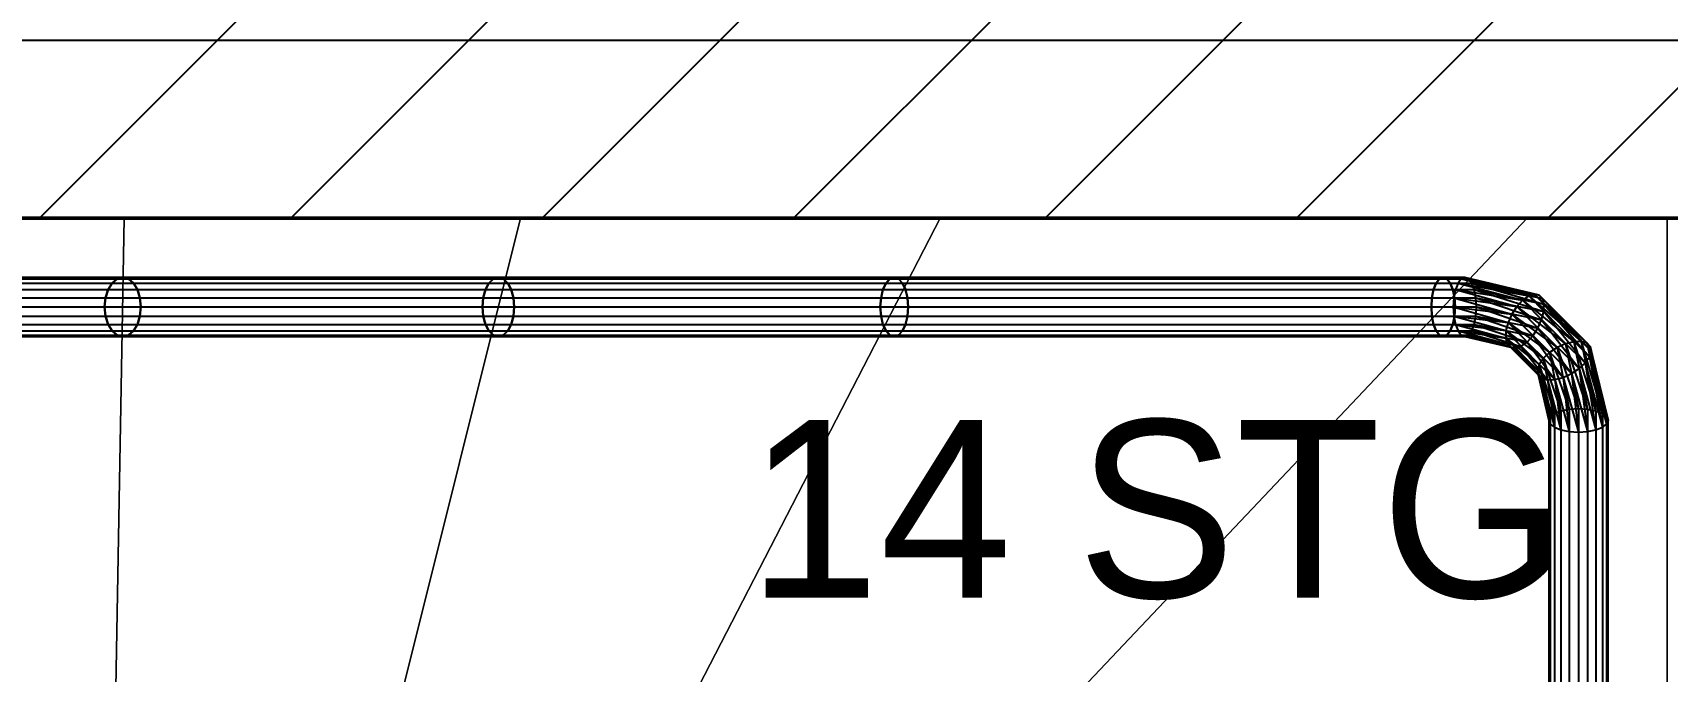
# Model space of a CAD drawing. Extents: x 0 to 756, y -25 to 420.
# Drawn here: x 229.02 to 256.61, y 109.43 to 120.21 of the extents above; entities that cross this region are included whole.
import ezdxf

# ---------------------------------------------------------------- set-up
doc = ezdxf.new("R2010")
doc.units = 0
doc.layers.get('0').update_dxf_attribs({"lineweight": 25})
doc.layers.add('A_Geschossdecke', color=7, linetype='Continuous', lineweight=25, true_color=0x008080)
for name, color, linetype, lineweight in [('A_Innenwand', 7, 'Continuous', 25), ('Standard', 7, 'Continuous', 25), ('Treppe', 7, 'Continuous', 13), ('Wand Holz nicht tragend', 7, 'Continuous', 13), ('Wand Holz tragend', 7, 'Continuous', 13)]:
    doc.layers.add(name, color=color, linetype=linetype, lineweight=lineweight)
doc.styles.get("Standard").update_dxf_attribs({"font": 'arial.ttf'})

# ---------------------------------------------------------------- blocks, each defined once
blk = doc.blocks.new('Referenz-A01I5YBJIE')
at = {"layer": 'Standard', "color": 0, "lineweight": -2}
for p, q in [((225.536, 115.872), (230.295, 115.872)), ((225.61, 115.982), (230.362, 115.982)), ((225.704, 116.053), (230.447, 116.053)), ((230.541, 116.078), (225.807, 116.078)), ((225.911, 116.053), (230.636, 116.053)), ((226.004, 115.982), (230.721, 115.982)), ((226.078, 115.872), (230.788, 115.872)), ((230.251, 115.732), (230.295, 115.872)), ((230.295, 115.872), (230.251, 115.732)), ((230.295, 115.872), (230.362, 115.982)), ((230.362, 115.982), (230.295, 115.872)), ((230.295, 115.872), (236.661, 115.872)), ((230.362, 115.982), (230.447, 116.053)), ((230.447, 116.053), (230.362, 115.982)), ((230.362, 115.982), (236.721, 115.982)), ((230.447, 116.053), (230.541, 116.078)), ((230.541, 116.078), (230.447, 116.053)), ((230.447, 116.053), (236.796, 116.053)), ((230.636, 116.053), (230.541, 116.078)), ((236.879, 116.078), (230.541, 116.078)), ((230.541, 116.078), (230.636, 116.053)), ((230.721, 115.982), (230.636, 116.053)), ((230.636, 116.053), (230.721, 115.982)), ((230.636, 116.053), (236.962, 116.053)), ((230.788, 115.872), (230.721, 115.982)), ((230.721, 115.982), (230.788, 115.872)), ((230.721, 115.982), (237.038, 115.982)), ((230.831, 115.732), (230.788, 115.872)), ((230.788, 115.872), (230.831, 115.732)), ((230.788, 115.872), (237.097, 115.872)), ((236.623, 115.732), (236.661, 115.872)), ((236.661, 115.872), (236.623, 115.732)), ((236.661, 115.872), (236.721, 115.982)), ((236.721, 115.982), (236.661, 115.872)), ((236.661, 115.872), (243.371, 115.872)), ((236.721, 115.982), (236.796, 116.053)), ((236.796, 116.053), (236.721, 115.982)), ((236.721, 115.982), (243.423, 115.982)), ((236.796, 116.053), (236.879, 116.078)), ((236.879, 116.078), (236.796, 116.053)), ((236.796, 116.053), (243.489, 116.053)), ((236.962, 116.053), (236.879, 116.078)), ((243.561, 116.078), (236.879, 116.078)), ((236.879, 116.078), (236.962, 116.053)), ((237.038, 115.982), (236.962, 116.053)), ((236.962, 116.053), (237.038, 115.982)), ((236.962, 116.053), (243.634, 116.053)), ((237.097, 115.872), (237.038, 115.982)), ((237.038, 115.982), (237.097, 115.872)), ((237.038, 115.982), (243.7, 115.982)), ((237.135, 115.732), (237.097, 115.872)), ((237.097, 115.872), (237.135, 115.732)), ((237.097, 115.872), (243.752, 115.872)), ((243.338, 115.732), (243.371, 115.872)), ((243.371, 115.872), (243.338, 115.732)), ((243.371, 115.872), (243.423, 115.982)), ((243.423, 115.982), (243.371, 115.872)), ((243.371, 115.872), (252.664, 115.872)), ((243.423, 115.982), (243.489, 116.053)), ((243.489, 116.053), (243.423, 115.982)), ((243.423, 115.982), (252.708, 115.982)), ((243.489, 116.053), (243.561, 116.078)), ((243.561, 116.078), (243.489, 116.053)), ((243.489, 116.053), (252.764, 116.053)), ((243.634, 116.053), (243.561, 116.078)), ((252.825, 116.078), (243.561, 116.078)), ((243.561, 116.078), (243.634, 116.053)), ((243.7, 115.982), (243.634, 116.053)), ((243.634, 116.053), (243.7, 115.982)), ((243.634, 116.053), (252.887, 116.053)), ((243.752, 115.872), (243.7, 115.982)), ((243.7, 115.982), (243.752, 115.872)), ((243.7, 115.982), (252.943, 115.982)), ((243.785, 115.732), (243.752, 115.872)), ((243.752, 115.872), (243.785, 115.732)), ((243.752, 115.872), (252.987, 115.872)), ((252.636, 115.732), (252.664, 115.872)), ((252.664, 115.872), (252.636, 115.732)), ((252.664, 115.872), (252.708, 115.982)), ((252.708, 115.982), (252.664, 115.872)), ((252.664, 115.872), (253.033, 115.872)), ((252.708, 115.982), (252.764, 116.053)), ((252.764, 116.053), (252.708, 115.982)), ((252.708, 115.982), (253.077, 115.982)), ((252.764, 116.053), (252.825, 116.078)), ((252.825, 116.078), (252.764, 116.053)), ((252.764, 116.053), (253.131, 116.053)), ((252.887, 116.053), (252.825, 116.078)), ((253.191, 116.078), (252.825, 116.078)), ((252.825, 116.078), (252.887, 116.053)), ((252.943, 115.982), (252.887, 116.053)), ((252.887, 116.053), (252.943, 115.982)), ((252.887, 116.053), (253.252, 116.053)), ((252.987, 115.872), (252.943, 115.982)), ((252.943, 115.982), (252.987, 115.872)), ((252.943, 115.982), (253.306, 115.982)), ((253.015, 115.732), (252.987, 115.872)), ((252.987, 115.872), (253.015, 115.732)), ((252.987, 115.872), (253.349, 115.872)), ((253.033, 115.872), (253.006, 115.732)), ((253.077, 115.982), (253.033, 115.872)), ((253.033, 115.872), (254.166, 115.694)), ((253.033, 115.872), (254.068, 115.588)), ((253.131, 116.053), (253.077, 115.982)), ((253.077, 115.982), (254.268, 115.764)), ((253.077, 115.982), (254.166, 115.694)), ((253.191, 116.078), (253.131, 116.053)), ((253.131, 116.053), (254.363, 115.793)), ((253.131, 116.053), (254.268, 115.764)), ((253.191, 116.078), (254.363, 115.793)), ((254.443, 115.777), (253.191, 116.078)), ((253.252, 116.053), (253.191, 116.078)), ((253.252, 116.053), (254.499, 115.719)), ((253.306, 115.982), (253.252, 116.053)), ((253.252, 116.053), (254.443, 115.777)), ((253.306, 115.982), (254.526, 115.623)), ((253.349, 115.872), (253.306, 115.982)), ((253.306, 115.982), (254.499, 115.719)), ((253.349, 115.872), (254.522, 115.499)), ((253.377, 115.732), (253.349, 115.872)), ((253.349, 115.872), (254.526, 115.623)), ((225.488, 115.732), (230.251, 115.732)), ((226.126, 115.732), (230.831, 115.732)), ((230.236, 115.578), (230.251, 115.732)), ((230.251, 115.732), (230.236, 115.578)), ((230.251, 115.732), (236.623, 115.732)), ((230.846, 115.578), (230.831, 115.732)), ((230.831, 115.732), (230.846, 115.578)), ((230.831, 115.732), (237.135, 115.732)), ((236.61, 115.578), (236.623, 115.732)), ((236.623, 115.732), (236.61, 115.578)), ((236.623, 115.732), (243.338, 115.732)), ((237.149, 115.578), (237.135, 115.732)), ((237.135, 115.732), (237.149, 115.578)), ((237.135, 115.732), (243.785, 115.732)), ((243.326, 115.578), (243.338, 115.732)), ((243.338, 115.732), (243.326, 115.578)), ((243.338, 115.732), (252.636, 115.732)), ((243.797, 115.578), (243.785, 115.732)), ((243.785, 115.732), (243.797, 115.578)), ((243.785, 115.732), (253.015, 115.732)), ((252.626, 115.578), (252.636, 115.732)), ((252.636, 115.732), (252.626, 115.578)), ((252.636, 115.732), (253.006, 115.732)), ((253.006, 115.732), (252.996, 115.578)), ((253.006, 115.732), (254.068, 115.588)), ((253.006, 115.732), (253.983, 115.459)), ((253.025, 115.578), (253.015, 115.732)), ((253.015, 115.732), (253.025, 115.578)), ((253.015, 115.732), (253.377, 115.732)), ((253.377, 115.732), (254.486, 115.36)), ((253.387, 115.578), (253.377, 115.732)), ((253.377, 115.732), (254.522, 115.499)), ((254.068, 115.588), (253.983, 115.459)), ((254.166, 115.694), (254.068, 115.588)), ((254.068, 115.588), (254.889, 114.957)), ((254.068, 115.588), (254.748, 114.893)), ((254.268, 115.764), (254.166, 115.694)), ((254.166, 115.694), (255.029, 114.992)), ((254.166, 115.694), (254.889, 114.957)), ((254.363, 115.793), (254.268, 115.764)), ((254.268, 115.764), (255.152, 114.997)), ((254.268, 115.764), (255.029, 114.992)), ((254.363, 115.793), (255.248, 114.97)), ((254.443, 115.777), (254.363, 115.793)), ((254.363, 115.793), (255.152, 114.997)), ((254.443, 115.777), (255.248, 114.97)), ((255.307, 114.913), (254.443, 115.777)), ((254.499, 115.719), (254.443, 115.777)), ((254.499, 115.719), (255.322, 114.834)), ((254.526, 115.623), (254.499, 115.719)), ((254.499, 115.719), (255.307, 114.913)), ((254.522, 115.499), (254.526, 115.623)), ((254.526, 115.623), (255.294, 114.738)), ((254.526, 115.623), (255.322, 114.834)), ((225.472, 115.578), (230.236, 115.578)), ((225.488, 115.423), (230.251, 115.423)), ((226.126, 115.423), (230.831, 115.423)), ((226.142, 115.578), (230.846, 115.578)), ((230.251, 115.423), (230.236, 115.578)), ((230.236, 115.578), (236.61, 115.578)), ((230.236, 115.578), (230.251, 115.423)), ((230.295, 115.284), (230.251, 115.423)), ((230.251, 115.423), (236.623, 115.423)), ((230.251, 115.423), (230.295, 115.284)), ((230.788, 115.284), (230.831, 115.423)), ((230.831, 115.423), (230.788, 115.284)), ((230.831, 115.423), (230.846, 115.578)), ((230.846, 115.578), (230.831, 115.423)), ((230.831, 115.423), (237.135, 115.423)), ((230.846, 115.578), (237.149, 115.578)), ((236.623, 115.423), (236.61, 115.578)), ((236.61, 115.578), (243.326, 115.578)), ((236.61, 115.578), (236.623, 115.423)), ((236.661, 115.284), (236.623, 115.423)), ((236.623, 115.423), (243.338, 115.423)), ((236.623, 115.423), (236.661, 115.284)), ((237.097, 115.284), (237.135, 115.423)), ((237.135, 115.423), (237.097, 115.284)), ((237.135, 115.423), (237.149, 115.578)), ((237.149, 115.578), (237.135, 115.423)), ((237.135, 115.423), (243.785, 115.423)), ((237.149, 115.578), (243.797, 115.578)), ((243.338, 115.423), (243.326, 115.578)), ((243.326, 115.578), (252.626, 115.578)), ((243.326, 115.578), (243.338, 115.423)), ((243.371, 115.284), (243.338, 115.423)), ((243.338, 115.423), (252.636, 115.423)), ((243.338, 115.423), (243.371, 115.284)), ((243.752, 115.284), (243.785, 115.423)), ((243.785, 115.423), (243.752, 115.284)), ((243.785, 115.423), (243.797, 115.578)), ((243.797, 115.578), (243.785, 115.423)), ((243.785, 115.423), (253.015, 115.423)), ((243.797, 115.578), (253.025, 115.578)), ((252.636, 115.423), (252.626, 115.578)), ((252.626, 115.578), (252.996, 115.578)), ((252.626, 115.578), (252.636, 115.423)), ((252.664, 115.284), (252.636, 115.423)), ((252.636, 115.423), (253.006, 115.423)), ((252.636, 115.423), (252.664, 115.284)), ((252.987, 115.284), (253.015, 115.423)), ((253.015, 115.423), (252.987, 115.284)), ((252.996, 115.578), (253.983, 115.459)), ((252.996, 115.578), (253.92, 115.317)), ((252.996, 115.578), (253.006, 115.423)), ((253.006, 115.423), (253.92, 115.317)), ((253.006, 115.423), (253.884, 115.178)), ((253.006, 115.423), (253.033, 115.284)), ((253.015, 115.423), (253.025, 115.578)), ((253.025, 115.578), (253.015, 115.423)), ((253.015, 115.423), (253.377, 115.423)), ((253.025, 115.578), (253.387, 115.578)), ((253.349, 115.284), (253.377, 115.423)), ((253.377, 115.423), (253.387, 115.578)), ((253.377, 115.423), (254.338, 115.089)), ((253.377, 115.423), (254.423, 115.218)), ((253.387, 115.578), (254.423, 115.218)), ((253.387, 115.578), (254.486, 115.36)), ((253.92, 115.317), (253.884, 115.178)), ((253.983, 115.459), (253.92, 115.317)), ((253.92, 115.317), (254.618, 114.809)), ((253.92, 115.317), (254.513, 114.711)), ((253.983, 115.459), (254.748, 114.893)), ((253.983, 115.459), (254.618, 114.809)), ((254.423, 115.218), (254.486, 115.36)), ((254.486, 115.36), (254.522, 115.499)), ((254.486, 115.36), (255.118, 114.539)), ((254.486, 115.36), (255.223, 114.637)), ((254.522, 115.499), (255.223, 114.637)), ((254.522, 115.499), (255.294, 114.738)), ((225.536, 115.284), (230.295, 115.284)), ((225.61, 115.173), (230.362, 115.173)), ((225.704, 115.102), (230.447, 115.102)), ((225.807, 115.078), (230.541, 115.078)), ((225.911, 115.102), (230.636, 115.102)), ((226.004, 115.173), (230.721, 115.173)), ((226.078, 115.284), (230.788, 115.284)), ((230.362, 115.173), (230.295, 115.284)), ((230.295, 115.284), (236.661, 115.284)), ((230.295, 115.284), (230.362, 115.173)), ((230.447, 115.102), (230.362, 115.173)), ((230.362, 115.173), (236.721, 115.173)), ((230.362, 115.173), (230.447, 115.102)), ((230.541, 115.078), (230.447, 115.102)), ((230.447, 115.102), (236.796, 115.102)), ((230.447, 115.102), (230.541, 115.078)), ((230.541, 115.078), (230.636, 115.102)), ((230.636, 115.102), (230.541, 115.078)), ((230.541, 115.078), (236.879, 115.078)), ((230.636, 115.102), (230.721, 115.173)), ((230.721, 115.173), (230.636, 115.102)), ((230.636, 115.102), (236.962, 115.102)), ((230.721, 115.173), (230.788, 115.284)), ((230.788, 115.284), (230.721, 115.173)), ((230.721, 115.173), (237.038, 115.173)), ((230.788, 115.284), (237.097, 115.284)), ((236.721, 115.173), (236.661, 115.284)), ((236.661, 115.284), (243.371, 115.284)), ((236.661, 115.284), (236.721, 115.173)), ((236.796, 115.102), (236.721, 115.173)), ((236.721, 115.173), (243.423, 115.173)), ((236.721, 115.173), (236.796, 115.102)), ((236.879, 115.078), (236.796, 115.102)), ((236.796, 115.102), (243.489, 115.102)), ((236.796, 115.102), (236.879, 115.078)), ((236.879, 115.078), (236.962, 115.102)), ((236.962, 115.102), (236.879, 115.078)), ((236.879, 115.078), (243.561, 115.078)), ((236.962, 115.102), (237.038, 115.173)), ((237.038, 115.173), (236.962, 115.102)), ((236.962, 115.102), (243.634, 115.102)), ((237.038, 115.173), (237.097, 115.284)), ((237.097, 115.284), (237.038, 115.173)), ((237.038, 115.173), (243.7, 115.173)), ((237.097, 115.284), (243.752, 115.284)), ((243.423, 115.173), (243.371, 115.284)), ((243.371, 115.284), (252.664, 115.284)), ((243.371, 115.284), (243.423, 115.173)), ((243.489, 115.102), (243.423, 115.173)), ((243.423, 115.173), (252.708, 115.173)), ((243.423, 115.173), (243.489, 115.102)), ((243.561, 115.078), (243.489, 115.102)), ((243.489, 115.102), (252.764, 115.102)), ((243.489, 115.102), (243.561, 115.078)), ((243.561, 115.078), (243.634, 115.102)), ((243.634, 115.102), (243.561, 115.078)), ((243.561, 115.078), (252.825, 115.078)), ((243.634, 115.102), (243.7, 115.173)), ((243.7, 115.173), (243.634, 115.102)), ((243.634, 115.102), (252.887, 115.102)), ((243.7, 115.173), (243.752, 115.284)), ((243.752, 115.284), (243.7, 115.173)), ((243.7, 115.173), (252.943, 115.173)), ((243.752, 115.284), (252.987, 115.284)), ((252.708, 115.173), (252.664, 115.284)), ((252.664, 115.284), (253.033, 115.284)), ((252.664, 115.284), (252.708, 115.173)), ((252.764, 115.102), (252.708, 115.173)), ((252.708, 115.173), (253.077, 115.173)), ((252.708, 115.173), (252.764, 115.102)), ((252.825, 115.078), (252.764, 115.102)), ((252.764, 115.102), (253.131, 115.102)), ((252.764, 115.102), (252.825, 115.078)), ((252.825, 115.078), (252.887, 115.102)), ((252.887, 115.102), (252.825, 115.078)), ((252.825, 115.078), (253.191, 115.078)), ((252.887, 115.102), (252.943, 115.173)), ((252.943, 115.173), (252.887, 115.102)), ((252.887, 115.102), (253.252, 115.102)), ((252.943, 115.173), (252.987, 115.284)), ((252.987, 115.284), (252.943, 115.173)), ((252.943, 115.173), (253.306, 115.173)), ((252.987, 115.284), (253.349, 115.284)), ((253.033, 115.284), (253.884, 115.178)), ((253.033, 115.284), (253.88, 115.054)), ((253.033, 115.284), (253.077, 115.173)), ((253.077, 115.173), (253.88, 115.054)), ((253.077, 115.173), (253.907, 114.958)), ((253.077, 115.173), (253.131, 115.102)), ((253.131, 115.102), (253.907, 114.958)), ((253.131, 115.102), (253.963, 114.9)), ((253.131, 115.102), (253.191, 115.078)), ((253.191, 115.078), (253.252, 115.102)), ((253.191, 115.078), (253.963, 114.9)), ((253.191, 115.078), (254.043, 114.884)), ((253.252, 115.102), (253.306, 115.173)), ((253.252, 115.102), (254.043, 114.884)), ((253.252, 115.102), (254.138, 114.913)), ((253.306, 115.173), (253.349, 115.284)), ((253.306, 115.173), (254.138, 114.913)), ((253.306, 115.173), (254.24, 114.984)), ((253.349, 115.284), (254.24, 114.984)), ((253.349, 115.284), (254.338, 115.089)), ((253.884, 115.178), (253.88, 115.054)), ((253.88, 115.054), (254.442, 114.609)), ((253.88, 115.054), (254.414, 114.514)), ((253.88, 115.054), (253.907, 114.958)), ((253.884, 115.178), (254.513, 114.711)), ((253.884, 115.178), (254.442, 114.609)), ((254.24, 114.984), (254.338, 115.089)), ((254.338, 115.089), (254.423, 115.218)), ((254.338, 115.089), (254.847, 114.39)), ((254.338, 115.089), (254.988, 114.454)), ((254.423, 115.218), (254.988, 114.454)), ((254.423, 115.218), (255.118, 114.539)), ((253.907, 114.958), (254.414, 114.514)), ((253.907, 114.958), (254.429, 114.434)), ((253.907, 114.958), (253.963, 114.9)), ((253.963, 114.9), (254.429, 114.434)), ((253.963, 114.9), (254.488, 114.378)), ((253.963, 114.9), (254.043, 114.884)), ((254.043, 114.884), (254.138, 114.913)), ((254.043, 114.884), (254.488, 114.378)), ((254.043, 114.884), (254.584, 114.35)), ((254.138, 114.913), (254.24, 114.984)), ((254.138, 114.913), (254.584, 114.35)), ((254.138, 114.913), (254.707, 114.355)), ((254.24, 114.984), (254.707, 114.355)), ((254.24, 114.984), (254.847, 114.39)), ((254.618, 114.809), (254.513, 114.711)), ((254.748, 114.893), (254.618, 114.809)), ((254.618, 114.809), (254.953, 113.848)), ((254.618, 114.809), (254.813, 113.82)), ((254.889, 114.957), (254.748, 114.893)), ((254.748, 114.893), (255.107, 113.857)), ((254.748, 114.893), (254.953, 113.848)), ((255.029, 114.992), (254.889, 114.957)), ((254.889, 114.957), (255.262, 113.848)), ((254.889, 114.957), (255.107, 113.857)), ((255.152, 114.997), (255.029, 114.992)), ((255.029, 114.992), (255.401, 113.82)), ((255.029, 114.992), (255.262, 113.848)), ((255.152, 114.997), (255.512, 113.777)), ((255.248, 114.97), (255.152, 114.997)), ((255.152, 114.997), (255.401, 113.82)), ((255.248, 114.97), (255.583, 113.722)), ((255.307, 114.913), (255.248, 114.97)), ((255.248, 114.97), (255.512, 113.777)), ((255.294, 114.738), (255.322, 114.834)), ((255.307, 114.913), (255.583, 113.722)), ((255.607, 113.662), (255.307, 114.913)), ((255.322, 114.834), (255.307, 114.913)), ((255.322, 114.834), (255.583, 113.602)), ((255.322, 114.834), (255.607, 113.662)), ((254.442, 114.609), (254.414, 114.514)), ((254.414, 114.514), (254.632, 113.722)), ((254.414, 114.514), (254.607, 113.662)), ((254.414, 114.514), (254.429, 114.434)), ((254.513, 114.711), (254.442, 114.609)), ((254.442, 114.609), (254.703, 113.777)), ((254.442, 114.609), (254.632, 113.722)), ((254.513, 114.711), (254.813, 113.82)), ((254.513, 114.711), (254.703, 113.777)), ((254.988, 114.454), (255.118, 114.539)), ((255.118, 114.539), (255.223, 114.637)), ((255.118, 114.539), (255.262, 113.476)), ((255.118, 114.539), (255.401, 113.504)), ((255.223, 114.637), (255.294, 114.738)), ((255.223, 114.637), (255.401, 113.504)), ((255.223, 114.637), (255.512, 113.547)), ((255.294, 114.738), (255.512, 113.547)), ((255.294, 114.738), (255.583, 113.602)), ((254.429, 114.434), (254.607, 113.662)), ((254.429, 114.434), (254.632, 113.602)), ((254.429, 114.434), (254.488, 114.378)), ((254.488, 114.378), (254.632, 113.602)), ((254.488, 114.378), (254.703, 113.547)), ((254.488, 114.378), (254.584, 114.35)), ((254.584, 114.35), (254.707, 114.355)), ((254.584, 114.35), (254.703, 113.547)), ((254.584, 114.35), (254.813, 113.504)), ((254.707, 114.355), (254.847, 114.39)), ((254.707, 114.355), (254.813, 113.504)), ((254.707, 114.355), (254.953, 113.476)), ((254.847, 114.39), (254.988, 114.454)), ((254.847, 114.39), (254.953, 113.476)), ((254.847, 114.39), (255.107, 113.467)), ((254.988, 114.454), (255.107, 113.467)), ((254.988, 114.454), (255.262, 113.476)), ((254.632, 113.722), (254.607, 113.662)), ((254.607, 113.662), (254.607, 108.125)), ((254.607, 113.662), (254.632, 113.602)), ((254.703, 113.777), (254.632, 113.722)), ((254.632, 113.722), (254.632, 108.193)), ((254.813, 113.82), (254.703, 113.777)), ((254.703, 113.777), (254.703, 108.254)), ((254.953, 113.848), (254.813, 113.82)), ((254.813, 113.82), (254.813, 108.302)), ((255.107, 113.857), (254.953, 113.848)), ((254.953, 113.848), (254.953, 108.334)), ((255.107, 113.857), (255.107, 108.344)), ((255.262, 113.848), (255.107, 113.857)), ((255.262, 113.848), (255.262, 108.334)), ((255.401, 113.82), (255.262, 113.848)), ((255.401, 113.82), (255.401, 108.302)), ((255.512, 113.777), (255.401, 113.82)), ((255.512, 113.777), (255.512, 108.254)), ((255.583, 113.722), (255.512, 113.777)), ((255.583, 113.722), (255.583, 108.193)), ((255.607, 113.662), (255.583, 113.722)), ((255.583, 113.602), (255.607, 113.662)), ((255.607, 108.125), (255.607, 113.662)), ((254.632, 113.602), (254.632, 108.057)), ((254.632, 113.602), (254.703, 113.547)), ((254.703, 113.547), (254.703, 107.996)), ((254.703, 113.547), (254.813, 113.504)), ((254.813, 113.504), (254.813, 107.947)), ((254.813, 113.504), (254.953, 113.476)), ((254.953, 113.476), (254.953, 107.916)), ((254.953, 113.476), (255.107, 113.467)), ((255.107, 113.467), (255.262, 113.476)), ((255.107, 113.467), (255.107, 107.905)), ((255.262, 113.476), (255.401, 113.504)), ((255.262, 113.476), (255.262, 107.916)), ((255.401, 113.504), (255.512, 113.547)), ((255.401, 113.504), (255.401, 107.947)), ((255.512, 113.547), (255.583, 113.602)), ((255.512, 113.547), (255.512, 107.996)), ((255.583, 113.602), (255.583, 108.057))]:
    blk.add_line(p, q, dxfattribs=at)
at = {"layer": 'Treppe', "color": 0}
for p, q in [((230.568, 117.078), (225.807, 117.078)), ((225.807, 117.078), (230.568, 117.078)), ((230.568, 117.078), (230.246, 99.078)), ((230.246, 99.078), (230.568, 117.078)), ((230.246, 99.078), (230.568, 117.078)), ((230.568, 117.078), (230.246, 99.078)), ((237.254, 117.078), (230.568, 117.078)), ((230.568, 117.078), (237.254, 117.078)), ((230.568, 117.078), (230.568, 117.078)), ((230.568, 117.078), (230.568, 117.078)), ((237.254, 117.078), (232.761, 99.078)), ((232.761, 99.078), (237.254, 117.078)), ((232.761, 99.078), (237.254, 117.078)), ((237.254, 117.078), (232.761, 99.078)), ((244.334, 117.078), (235.059, 99.078)), ((235.059, 99.078), (244.334, 117.078)), ((235.059, 99.078), (244.334, 117.078)), ((244.334, 117.078), (235.059, 99.078)), ((254.245, 117.078), (237.207, 99.078)), ((237.207, 99.078), (254.245, 117.078)), ((237.207, 99.078), (254.245, 117.078)), ((254.245, 117.078), (237.207, 99.078)), ((244.334, 117.078), (237.254, 117.078)), ((237.254, 117.078), (244.334, 117.078)), ((237.254, 117.078), (237.254, 117.078)), ((237.254, 117.078), (237.254, 117.078)), ((254.245, 117.078), (244.334, 117.078)), ((244.334, 117.078), (254.245, 117.078)), ((244.334, 117.078), (244.334, 117.078)), ((244.334, 117.078), (244.334, 117.078)), ((256.607, 117.078), (254.245, 117.078)), ((254.245, 117.078), (256.607, 117.078)), ((254.245, 117.078), (254.245, 117.078)), ((254.245, 117.078), (254.245, 117.078)), ((256.607, 109.129), (256.607, 117.078)), ((256.607, 117.078), (256.607, 109.129)), ((256.607, 117.078), (256.607, 117.078))]:
    blk.add_line(p, q, dxfattribs=at)
at = {"layer": 'Wand Holz nicht tragend', "color": 0, "lineweight": 50}
for p, q in [((216.607, 117.078), (296.607, 117.078)), ((296.607, 117.078), (216.607, 117.078))]:
    blk.add_line(p, q, dxfattribs=at)
at = {"layer": 'Wand Holz tragend', "color": 0, "lineweight": -2, "char_height": 3, "attachment_point": 1}
for s, insert in [('{\\fPosterama Text Light;14}', (241.085, 113.672)), ('{\\fPosterama Text Light;STG}', (246.645, 113.672))]:
    blk.add_mtext(s, dxfattribs=dict(at, insert=insert))
blk = doc.blocks.new('Wand-A01I5YCXIE', base_point=(216.607, 117.078))
at = {"color": 0, "lineweight": -2}
for p, q in [((233.135, 121.078), (229.135, 117.078)), ((237.378, 121.078), (233.378, 117.078)), ((241.62, 121.078), (237.62, 117.078)), ((245.863, 121.078), (241.863, 117.078)), ((250.106, 121.078), (246.106, 117.078)), ((254.348, 121.078), (250.348, 117.078)), ((258.591, 121.078), (254.591, 117.078))]:
    blk.add_line(p, q, dxfattribs=at)
at = {"color": 0, "linetype": 'ByBlock', "lineweight": -2, "ltscale": 0.25}
blk.add_line((256.607, 117.078), (216.607, 117.078), dxfattribs=at)
blk = doc.blocks.new('Geschossdecke-A01I5YL5IE', base_point=(119.607, 24.521))
at = {"color": 0, "linetype": 'ByBlock', "lineweight": -2, "ltscale": 0.25}
blk.add_line((219.607, 120.078), (297.607, 120.078), dxfattribs=at)

msp = doc.modelspace()

# ---------------------------------------------------------------- block references
at = {"color": 8, "lineweight": 25, "ltscale": 0.25, "true_color": 0x808080}
msp.add_blockref('Referenz-A01I5YBJIE', (0, 0), dxfattribs=at)
at = {"layer": 'A_Geschossdecke', "ltscale": 0.25}
msp.add_blockref('Geschossdecke-A01I5YL5IE', (119.607, 24.521), dxfattribs=at)
at = {"layer": 'A_Innenwand', "ltscale": 0.25}
msp.add_blockref('Wand-A01I5YCXIE', (216.607, 117.078), dxfattribs=at)

doc.saveas('drawing.dxf')
